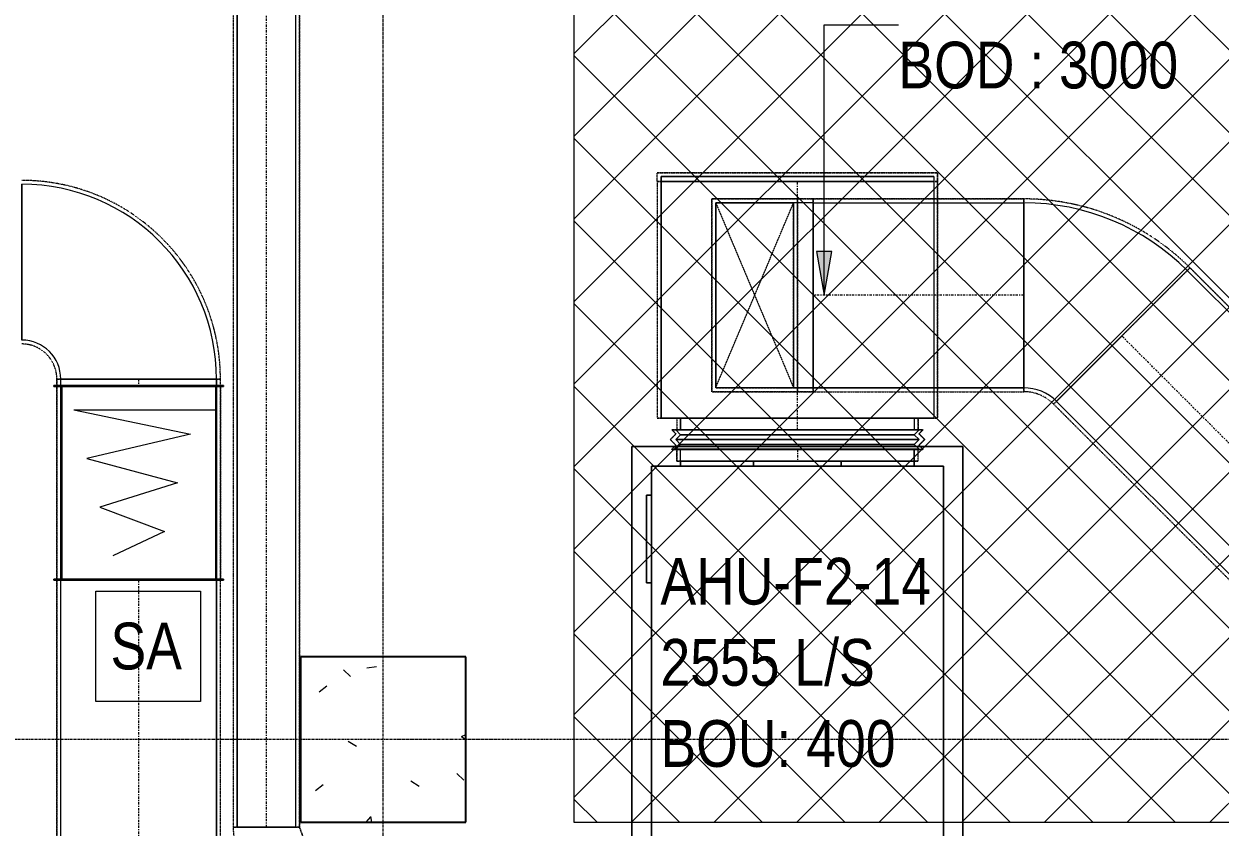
# Model space of a CAD drawing. Header units: inches. Extents: x -83664 to 20107, y -47222 to 19398.
# Drawn here: x -65817 to -59674, y -37214 to -33089 of the extents above; entities that cross this region are included whole.
import ezdxf

# ---------------------------------------------------------------- set-up
doc = ezdxf.new("R2010")
doc.units = ezdxf.units.IN
doc.header["$MEASUREMENT"] = 0
for name, pattern in [('Center', [29.999999, 12, -6, 6, -6]), ('Grid Line', [22.225, 12.7, -3.175, 3.175, -3.175]), ('Hidden 0_50', [1.0584, 0.5292, -0.5292]), ('Hidden 1_5', [2.2, 1.5, -0.7])]:
    doc.linetypes.add(name, pattern=pattern)
for name, color, linetype, lineweight in [('A-COLS', 7, 'Continuous', 9), ('A-DETL-GENF', 7, 'Continuous', 9), ('G-ANNO-TEXT', 7, 'Continuous', 9), ('M-EQPM', 7, 'Continuous', 18), ('M-HVAC-DUCT-ANNO', 7, 'Continuous', 9), ('M-HVAC-DUCT-CNTR', 7, 'Center', 9), ('M-HVAC-DUCT-IDEN', 7, 'Continuous', 18), ('S-GRID', 7, 'Continuous', 9)]:
    doc.layers.add(name, color=color, linetype=linetype, lineweight=lineweight)
doc.layers.add('A-DETL', color=7, linetype='Continuous', lineweight=18, true_color=0x00a600)
doc.layers.add('M-HVAC-DUCT', color=7, linetype='Continuous', lineweight=9, true_color=0xffe97f)
doc.styles.add('Arial Narrow_21', font='ARIALN.TTF', dxfattribs={"height": 240})

# ---------------------------------------------------------------- blocks, each defined once
blk = doc.blocks.new('M_Rec Elbow - Radius - 0_75W-8294899-FIRST FLOOR AC CONDITIONING LAYOUT - PART A')
at = {"layer": 'M-HVAC-DUCT', "color": 30, "true_color": 0xff7f00}
for p, q in [((-127.2, 544.6), (544.6, -127.2)), ((544.6, -127.2), (-127.2, 544.6)), ((-295.1, 475), (-295.1, -475)), ((-295.1, -475), (-295.1, 475))]:
    blk.add_line(p, q, dxfattribs=at)
for radius in [237.5, 237.5, 1187.5, 1187.5]:
    blk.add_arc((-295.1, 712.5), radius, 270, 315, dxfattribs=at)
blk = doc.blocks.new('M_Rec Elbow - Radius - 0_75W-8295125-FIRST FLOOR AC CONDITIONING LAYOUT - PART A')
at = {"layer": 'M-HVAC-DUCT', "color": 30, "true_color": 0xff7f00}
for p, q in [((-400, 600), (400, 600)), ((400, 600), (-400, 600)), ((-600, 400), (-600, -400)), ((-600, -400), (-600, 400))]:
    blk.add_line(p, q, dxfattribs=at)
for radius in [200, 200, 1000, 1000]:
    blk.add_arc((-600, 600), radius, 270, 0, dxfattribs=at)
blk = doc.blocks.new('TEMW-ME-AHU-Fresh Air Handling Unit - FAHU-L44-01-8296116-FIRST FLOOR AC CONDITIONING LAYOUT - PART A')
at = {"layer": 'M-EQPM'}
for p, q in [((2070.6, 100), (-100, 100)), ((-100, 100), (-100, -1600)), ((-100, -1600), (-100, 100)), ((-100, 100), (2070.6, 100)), ((1233.1, 100), (1233.1, 0)), ((1263.1, 100), (1233.1, 100)), ((1263.1, 100), (1233.1, 100)), ((1263.1, 0), (1263.1, 100)), ((1313.1, 100), (1313.1, 0)), ((1333.1, 100), (1313.1, 100)), ((1333.1, 100), (1313.1, 100)), ((1333.1, 0), (1333.1, 100)), ((1383.1, 100), (1383.1, 0)), ((1413.1, 100), (1383.1, 100)), ((1413.1, 100), (1383.1, 100)), ((1413.1, 0), (1413.1, 100)), ((4000, 100), (2070.6, 100)), ((2070.6, 100), (4000, 100)), ((4000, -1600), (4000, 100)), ((4000, 100), (4000, -1600)), ((2070.6, 0), (0, 0)), ((0, 0), (0, -1500)), ((0, -1500), (0, 0)), ((0, 0), (2070.6, 0)), ((1233.1, 0), (1263.1, 0)), ((1233.1, 0), (1263.1, 0)), ((1313.1, 0), (1333.1, 0)), ((1313.1, 0), (1333.1, 0)), ((1383.1, 0), (1413.1, 0)), ((1383.1, 0), (1413.1, 0)), ((2070.6, 0), (1900, 0)), ((1900, 0), (1900, -1500)), ((1900, -1500), (1900, 0)), ((1900, 0), (2070.6, 0)), ((3900, 0), (2070.6, 0)), ((2070.6, 0), (3900, 0)), ((3900, 0), (2070.6, 0)), ((2070.6, 0), (3900, 0)), ((3750, 25), (3300, 25)), ((3300, 25), (3300, 0)), ((3300, 0), (3300, 25)), ((3300, 25), (3750, 25)), ((3750, 0), (3750, 25)), ((3750, 25), (3750, 0)), ((3900, -1500), (3900, 0)), ((3900, 0), (3900, -1500)), ((3900, -1500), (3900, 0)), ((3900, 0), (3900, -1500)), ((3300, 0), (3750, 0)), ((3750, 0), (3300, 0)), ((0, -150), (-25, -150)), ((-25, -150), (-25, -1350)), ((-25, -1350), (-25, -150)), ((-25, -150), (0, -150)), ((0, -1350), (0, -150)), ((0, -150), (0, -1350)), ((1900, -150), (1875, -150)), ((1875, -150), (1875, -1350)), ((1875, -1350), (1875, -150)), ((1875, -150), (1900, -150)), ((1900, -1350), (1900, -150)), ((1900, -150), (1900, -1350)), ((3925, -150), (3900, -150)), ((3900, -150), (3900, -1350)), ((3900, -1350), (3900, -150)), ((3900, -150), (3925, -150)), ((3925, -1350), (3925, -150)), ((3925, -150), (3925, -1350)), ((3925, -525), (3900, -525)), ((3900, -525), (3900, -975)), ((3900, -975), (3900, -525)), ((3900, -525), (3925, -525)), ((3925, -975), (3925, -525)), ((3925, -525), (3925, -975)), ((3900, -975), (3925, -975)), ((3925, -975), (3900, -975)), ((-25, -1350), (0, -1350)), ((0, -1350), (-25, -1350)), ((1875, -1350), (1900, -1350)), ((1900, -1350), (1875, -1350)), ((3900, -1350), (3925, -1350)), ((3925, -1350), (3900, -1350)), ((0, -1500), (2070.6, -1500)), ((2070.6, -1500), (0, -1500)), ((1900, -1500), (2070.6, -1500)), ((2070.6, -1500), (1900, -1500)), ((2070.6, -1500), (3900, -1500)), ((3900, -1500), (2070.6, -1500)), ((2070.6, -1500), (3900, -1500)), ((3900, -1500), (2070.6, -1500)), ((-100, -1600), (2070.6, -1600)), ((2070.6, -1600), (-100, -1600)), ((2070.6, -1600), (4000, -1600)), ((4000, -1600), (2070.6, -1600))]:
    blk.add_line(p, q, dxfattribs=at)
blk = doc.blocks.new('REMC_M_FLEX CONNECTION_Type 2 - V_SAD-8295128-FIRST FLOOR AC CONDITIONING LAYOUT - PART A')
at = {"layer": 'M-HVAC-DUCT', "color": 30, "true_color": 0xff7f00}
for p, q in [((82532.4, 63545.2), (82507.4, 63570.2)), ((82507.4, 63570.2), (82532.4, 63545.2)), ((82507.4, 63570.2), (83757.4, 63570.2)), ((83757.4, 63570.2), (82507.4, 63570.2)), ((82507.4, 63520.2), (82532.4, 63545.2)), ((82532.4, 63545.2), (82507.4, 63520.2)), ((83732.4, 63545.2), (82532.4, 63545.2)), ((82532.4, 63545.2), (83732.4, 63545.2)), ((83732.4, 63545.2), (82532.4, 63545.2)), ((82532.4, 63545.2), (83732.4, 63545.2)), ((83732.4, 63545.2), (83757.4, 63570.2)), ((83732.4, 63545.2), (83757.4, 63570.2)), ((83732.4, 63545.2), (83757.4, 63520.2)), ((83732.4, 63545.2), (83757.4, 63520.2)), ((82507.4, 63520.2), (83757.4, 63520.2)), ((83757.4, 63520.2), (82507.4, 63520.2)), ((83757.4, 63520.2), (82507.4, 63520.2)), ((82532.4, 63495.2), (82507.4, 63520.2)), ((82507.4, 63520.2), (83757.4, 63520.2)), ((82507.4, 63520.2), (82532.4, 63495.2)), ((82507.4, 63470.2), (82532.4, 63495.2)), ((82532.4, 63495.2), (82507.4, 63470.2)), ((82507.4, 63470.2), (83757.4, 63470.2)), ((83757.4, 63470.2), (82507.4, 63470.2)), ((83732.4, 63495.2), (82532.4, 63495.2)), ((82532.4, 63495.2), (83732.4, 63495.2)), ((82532.4, 63495.2), (83732.4, 63495.2)), ((83732.4, 63495.2), (82532.4, 63495.2)), ((83757.4, 63520.2), (83732.4, 63495.2)), ((83757.4, 63520.2), (83732.4, 63495.2)), ((83732.4, 63495.2), (83757.4, 63470.2)), ((83732.4, 63495.2), (83757.4, 63470.2))]:
    blk.add_line(p, q, dxfattribs=at)
blk = doc.blocks.new('M_Rec Endcap - Standard-8296176-FIRST FLOOR AC CONDITIONING LAYOUT - PART A')
at = {"layer": 'M-HVAC-DUCT', "color": 30, "true_color": 0xff7f00}
for p, q in [((0, 700), (0, -700)), ((0, -700), (0, 700)), ((0, 700), (25, 700)), ((25, 700), (0, 700)), ((25, 700), (25, -700)), ((25, -700), (25, 700)), ((25, -700), (0, -700)), ((25, -700), (0, -700))]:
    blk.add_line(p, q, dxfattribs=at)
blk = doc.blocks.new('M_Rec Elbow - Radius - 0_75W-8295177-FIRST FLOOR AC CONDITIONING LAYOUT - PART A')
at = {"layer": 'M-HVAC-DUCT', "color": 30, "true_color": 0xff7f00}
for p, q in [((89192.4, 64364.2), (89192.4, 63414.2)), ((89192.4, 63414.2), (89192.4, 64364.2)), ((89192.4, 64364.2), (89592.4, 64364.2)), ((89692.4, 64364.2), (89192.4, 64364.2)), ((89592.4, 64364.2), (89592.4, 63414.2)), ((89692.4, 64364.2), (89592.4, 64364.2)), ((89692.4, 63414.2), (89692.4, 64364.2)), ((89692.4, 64364.2), (89692.4, 63414.2)), ((89592.4, 63414.2), (89192.4, 63414.2)), ((89692.4, 63414.2), (89192.4, 63414.2)), ((89592.4, 63414.2), (89692.4, 63414.2))]:
    blk.add_line(p, q, dxfattribs=at)
blk = doc.blocks.new('GCE-DA-Sound Att-Rectangular_1 - Standerd-8296180-FIRST FLOOR AC CONDITIONING LAYOUT - PART A')
at = {"layer": 'A-DETL-GENF', "color": 30, "true_color": 0xff7f00}
for p, q in [((-500, 400), (-500, -400)), ((500, 400), (-500, 400)), ((-375, -333.3), (-375, 400)), ((500, -400), (500, 400)), ((-375, -333.3), (-250, 266.7)), ((-250, 266.7), (-125, -266.7)), ((-125, -266.7), (0, 200)), ((0, 200), (125, -200)), ((125, -200), (250, 133.3)), ((250, 133.3), (375, -133.3)), ((-500, -400), (500, -400))]:
    blk.add_line(p, q, dxfattribs=at)
at = {"layer": 'M-HVAC-DUCT', "color": 30, "true_color": 0xff7f00}
for p, q in [((-500, -435), (-500, 435)), ((-500, 435), (-500, -435)), ((-500, 435), (-495, 435)), ((-500, 435), (-495, 435)), ((-495, -435), (-495, 435)), ((-495, 435), (-495, -435)), ((495, -435), (495, 435)), ((495, 435), (495, -435)), ((495, 435), (500, 435)), ((495, 435), (500, 435)), ((500, -435), (500, 435)), ((500, 435), (500, -435)), ((-500, -400), (-500, 400)), ((-500, 400), (-500, -400)), ((-500, 400), (-495, 400)), ((-500, 400), (-495, 400)), ((-495, -400), (-495, 400)), ((-495, 400), (-495, -400)), ((-495, 400), (495, 400)), ((-495, 400), (495, 400)), ((-495, -400), (-495, 400)), ((-495, 400), (-495, -400)), ((-495, -395), (-495, 395)), ((-495, 395), (-495, -395)), ((-495, 395), (495, 395)), ((-495, 395), (495, 395)), ((495, -400), (495, 400)), ((495, 400), (495, -400)), ((495, -400), (495, 400)), ((495, 400), (495, -400)), ((495, 400), (500, 400)), ((495, 400), (500, 400)), ((495, -395), (495, 395)), ((495, 395), (495, -395)), ((500, -400), (500, 400)), ((500, 400), (500, -400)), ((-495, -400), (-500, -400)), ((-500, -400), (-495, -400)), ((495, -395), (-495, -395)), ((-495, -395), (495, -395)), ((495, -400), (-495, -400)), ((-495, -400), (495, -400)), ((500, -400), (495, -400)), ((495, -400), (500, -400)), ((-495, -435), (-500, -435)), ((-500, -435), (-495, -435)), ((500, -435), (495, -435)), ((495, -435), (500, -435))]:
    blk.add_line(p, q, dxfattribs=at)
blk = doc.blocks.new('TEMW-SMBZ-HO-BM-HVAC-00002_rvt-1-FIRST FLOOR AC CONDITIONING LAYOUT - PART A')
at = {"layer": 'M-HVAC-DUCT', "color": 30, "linetype": 'Hidden 0_50', "true_color": 0xff7f00}
for p, q in [((86714.6, 66762.8), (86714.6, 61158.2)), ((86714.6, 66762.8), (86714.6, 61158.2)), ((87054.6, 61158.2), (87054.6, 66762.8)), ((87054.6, 66762.8), (87054.6, 61158.2)), ((90332.4, 64518.9), (88892.4, 64518.9)), ((88892.4, 64518.9), (90332.4, 64518.9)), ((88892.4, 64473.9), (88892.4, 64518.9)), ((88892.4, 64473.9), (88892.4, 64518.9)), ((90332.4, 64518.9), (90332.4, 64473.9)), ((90332.4, 64473.9), (90332.4, 64518.9)), ((90332.4, 64473.9), (88892.4, 64473.9)), ((88892.4, 64473.9), (90332.4, 64473.9)), ((88892.4, 64473.9), (88892.4, 63258.1)), ((88892.4, 64473.9), (88892.4, 63258.1)), ((90332.4, 64473.9), (88892.4, 64473.9)), ((88892.4, 64473.9), (90332.4, 64473.9)), ((90332.4, 63258.1), (90332.4, 64473.9)), ((90332.4, 64473.9), (90332.4, 63258.1)), ((89172.4, 64384.2), (89172.4, 63394.2)), ((89612.4, 64384.2), (89172.4, 64384.2)), ((89172.4, 64384.2), (89612.4, 64384.2)), ((89172.4, 63394.2), (89172.4, 64384.2)), ((89172.4, 64384.2), (89172.4, 63394.2)), ((89612.4, 64384.2), (89172.4, 64384.2)), ((89692.4, 64384.2), (89172.4, 64384.2)), ((89172.4, 64384.2), (89172.4, 63394.2)), ((89612.4, 63394.2), (89612.4, 64384.2)), ((89612.4, 64384.2), (89612.4, 63394.2)), ((89612.4, 64384.2), (89692.4, 64384.2)), ((89612.4, 63394.2), (89612.4, 64384.2)), ((89692.4, 64384.2), (89692.4, 63394.2)), ((89692.4, 63394.2), (89692.4, 64384.2)), ((90774.3, 64384.2), (89692.4, 64384.2)), ((89692.4, 64384.2), (90774.3, 64384.2)), ((89692.4, 64384.2), (89692.4, 63394.2)), ((89692.4, 64384.2), (89692.4, 63394.2)), ((90774.3, 64384.2), (90774.3, 63394.2)), ((90774.3, 63394.2), (90774.3, 64384.2)), ((90774.3, 64384.2), (90774.3, 63394.2)), ((90774.3, 63394.2), (90774.3, 64384.2)), ((91628.2, 64030.5), (90928.1, 63330.5)), ((90928.1, 63330.5), (91628.2, 64030.5)), ((90928.1, 63330.5), (91628.2, 64030.5)), ((91628.2, 64030.5), (90928.1, 63330.5)), ((92658.1, 63000.6), (91628.2, 64030.5)), ((91628.2, 64030.5), (92658.1, 63000.6)), ((85808.7, 63459.2), (86648.7, 63459.2)), ((86648.7, 63459.2), (85808.7, 63459.2)), ((85808.7, 63459.2), (86648.7, 63459.2)), ((86648.7, 63459.2), (85808.7, 63459.2)), ((85808.7, 63459.2), (85808.7, 63425.6)), ((85808.7, 63425.6), (85808.7, 63459.2)), ((85808.7, 63425.6), (85808.7, 62425.6)), ((86648.7, 63425.6), (85808.7, 63425.6)), ((85808.7, 63425.6), (86648.7, 63425.6)), ((85808.7, 62425.6), (85808.7, 63425.6)), ((85808.7, 63425.6), (86648.7, 63425.6)), ((86648.7, 63425.6), (85808.7, 63425.6)), ((86648.7, 63425.6), (86648.7, 63459.2)), ((86648.7, 63425.6), (86648.7, 63459.2)), ((86648.7, 62425.6), (86648.7, 63425.6)), ((86648.7, 63425.6), (86648.7, 62425.6)), ((89172.4, 63394.2), (89612.4, 63394.2)), ((89612.4, 63394.2), (89172.4, 63394.2)), ((89172.4, 63394.2), (89692.4, 63394.2)), ((89172.4, 63394.2), (89612.4, 63394.2)), ((89692.4, 63394.2), (89612.4, 63394.2)), ((89692.4, 63394.2), (90774.3, 63394.2)), ((89692.4, 63394.2), (90774.3, 63394.2)), ((90928.1, 63330.5), (91958.1, 62300.6)), ((90928.1, 63330.5), (91958.1, 62300.6)), ((90332.4, 63258.1), (88892.4, 63258.1)), ((88892.4, 63258.1), (90332.4, 63258.1)), ((90232.4, 63258.1), (88992.4, 63258.1)), ((88992.4, 63258.1), (90232.4, 63258.1)), ((88992.4, 63258.1), (88992.4, 63198.1)), ((88992.4, 63258.1), (88992.4, 63198.1)), ((90232.4, 63198.1), (90232.4, 63258.1)), ((90232.4, 63258.1), (90232.4, 63198.1)), ((88959.1, 63148.1), (88988.2, 63177.3)), ((88988.2, 63177.3), (88959.1, 63148.1)), ((88988.2, 63177.3), (88967.4, 63198.1)), ((88967.4, 63198.1), (90257.4, 63198.1)), ((90257.4, 63198.1), (88967.4, 63198.1)), ((88967.4, 63198.1), (88988.2, 63177.3)), ((90232.4, 63198.1), (88992.4, 63198.1)), ((88992.4, 63198.1), (90232.4, 63198.1)), ((90257.4, 63198.1), (90236.5, 63177.3)), ((90236.5, 63177.3), (90257.4, 63198.1)), ((90236.5, 63177.3), (90265.7, 63148.1)), ((90265.7, 63148.1), (90236.5, 63177.3)), ((88988.2, 63119), (88959.1, 63148.1)), ((88959.1, 63148.1), (88988.2, 63119)), ((88967.4, 63098.1), (88988.2, 63119)), ((88988.2, 63119), (88967.4, 63098.1)), ((90257.4, 63098.1), (88967.4, 63098.1)), ((88967.4, 63098.1), (90257.4, 63098.1)), ((88992.4, 63098.1), (90232.4, 63098.1)), ((90232.4, 63098.1), (88992.4, 63098.1)), ((88992.4, 63098.1), (88992.4, 63037)), ((88992.4, 63037), (88992.4, 63098.1)), ((90232.4, 63037), (90232.4, 63098.1)), ((90232.4, 63037), (90232.4, 63098.1)), ((90265.7, 63148.1), (90236.5, 63119)), ((90236.5, 63119), (90265.7, 63148.1)), ((90236.5, 63119), (90257.4, 63098.1)), ((90257.4, 63098.1), (90236.5, 63119)), ((88992.4, 63037), (90232.4, 63037)), ((90232.4, 63037), (88992.4, 63037)), ((85808.7, 62425.6), (86648.7, 62425.6)), ((86648.7, 62425.6), (85808.7, 62425.6)), ((85808.7, 62425.6), (86648.7, 62425.6)), ((86648.7, 62425.6), (85808.7, 62425.6)), ((85808.7, 62425.6), (85808.7, 57805.5)), ((85808.7, 57805.5), (85808.7, 62425.6)), ((86648.7, 57805.5), (86648.7, 62425.6)), ((86648.7, 57805.5), (86648.7, 62425.6)), ((87054.6, 61158.2), (86714.6, 61158.2)), ((86714.6, 61158.2), (87054.6, 61158.2)), ((86749.6, 60783.2), (86714.6, 61158.2)), ((87054.6, 61158.2), (86714.6, 61158.2)), ((86749.6, 60783.2), (86714.6, 61158.2)), ((86714.6, 61158.2), (87054.6, 61158.2)), ((87189.6, 60783.2), (87054.6, 61158.2)), ((87054.6, 61158.2), (87189.6, 60783.2))]:
    blk.add_line(p, q, dxfattribs=at)
at = {"layer": 'M-HVAC-DUCT', "color": 30, "true_color": 0xff7f00}
for p, q in [((86734.6, 61158.2), (86734.6, 66762.8)), ((86734.6, 66762.8), (86734.6, 61158.2)), ((87034.6, 66762.8), (87034.6, 61158.2)), ((87034.6, 66762.8), (87034.6, 61158.2)), ((88912.4, 64473.9), (90312.4, 64473.9)), ((90312.4, 64473.9), (88912.4, 64473.9)), ((88912.4, 63258.1), (88912.4, 64473.9)), ((88912.4, 64473.9), (88912.4, 63258.1)), ((90312.4, 64473.9), (90312.4, 63258.1)), ((90312.4, 64473.9), (90312.4, 63258.1)), ((89692.4, 63414.2), (89692.4, 64364.2)), ((89692.4, 64364.2), (89692.4, 63414.2)), ((89692.4, 64364.2), (90774.3, 64364.2)), ((89692.4, 64364.2), (90774.3, 64364.2)), ((90774.3, 63414.2), (90774.3, 64364.2)), ((90774.3, 64364.2), (90774.3, 63414.2)), ((90942.3, 63344.6), (91614, 64016.4)), ((91614, 64016.4), (90942.3, 63344.6)), ((91614, 64016.4), (92643.9, 62986.5)), ((91614, 64016.4), (92643.9, 62986.5)), ((86628.7, 63459.2), (85828.7, 63459.2)), ((85828.7, 63459.2), (86628.7, 63459.2)), ((85828.7, 63425.6), (85828.7, 63459.2)), ((85828.7, 63425.6), (85828.7, 63459.2)), ((86628.7, 63425.6), (85828.7, 63425.6)), ((85828.7, 63425.6), (86628.7, 63425.6)), ((86628.7, 63459.2), (86628.7, 63425.6)), ((86628.7, 63425.6), (86628.7, 63459.2)), ((90774.3, 63414.2), (89692.4, 63414.2)), ((89692.4, 63414.2), (90774.3, 63414.2)), ((91972.2, 62314.7), (90942.3, 63344.6)), ((90942.3, 63344.6), (91972.2, 62314.7)), ((88912.4, 63258.1), (90312.4, 63258.1)), ((90312.4, 63258.1), (88912.4, 63258.1)), ((89012.4, 63258.1), (90212.4, 63258.1)), ((90212.4, 63258.1), (89012.4, 63258.1)), ((89012.4, 63198.1), (89012.4, 63258.1)), ((89012.4, 63258.1), (89012.4, 63198.1)), ((90212.4, 63258.1), (90212.4, 63198.1)), ((90212.4, 63258.1), (90212.4, 63198.1)), ((89012.4, 63198.1), (90212.4, 63198.1)), ((90212.4, 63198.1), (89012.4, 63198.1)), ((90212.4, 63098.1), (89012.4, 63098.1)), ((89012.4, 63098.1), (90212.4, 63098.1)), ((89012.4, 63037), (89012.4, 63098.1)), ((89012.4, 63037), (89012.4, 63098.1)), ((90212.4, 63098.1), (90212.4, 63037)), ((90212.4, 63037), (90212.4, 63098.1)), ((90212.4, 63037), (89012.4, 63037)), ((89012.4, 63037), (90212.4, 63037)), ((86628.7, 62425.6), (85828.7, 62425.6)), ((85828.7, 62425.6), (86628.7, 62425.6)), ((85828.7, 57805.5), (85828.7, 62425.6)), ((85828.7, 57805.5), (85828.7, 62425.6)), ((86628.7, 62425.6), (86628.7, 57805.5)), ((86628.7, 57805.5), (86628.7, 62425.6)), ((86734.6, 61158.2), (87034.6, 61158.2)), ((87034.6, 61158.2), (86734.6, 61158.2))]:
    blk.add_line(p, q, dxfattribs=at)
at = {"layer": 'M-HVAC-DUCT', "color": 30, "linetype": 'Hidden 0_50', "true_color": 0xff7f00}
for centre, radius, start in [((85628.7, 63459.2), 1020, 360), ((85628.7, 63459.2), 1020, 0), ((90774.3, 63176.7), 1207.5, 45), ((90774.3, 63176.7), 1207.5, 45), ((85628.7, 63459.2), 180, 0), ((85628.7, 63459.2), 180, 0), ((90774.3, 63176.7), 217.5, 45), ((90774.3, 63176.7), 217.5, 45)]:
    blk.add_arc(centre, radius, start, 90, dxfattribs=at)
at = {"layer": 'M-HVAC-DUCT-ANNO', "color": 30, "linetype": 'Hidden 1_5', "true_color": 0xff7f00}
for p, q in [((89592.4, 64364.2), (89192.4, 64364.2)), ((89192.4, 64364.2), (89192.4, 63414.2)), ((89192.4, 64364.2), (89592.4, 63414.2)), ((89192.4, 63414.2), (89592.4, 64364.2)), ((89592.4, 63414.2), (89592.4, 64364.2)), ((89192.4, 63414.2), (89592.4, 63414.2))]:
    blk.add_line(p, q, dxfattribs=at)
at = {"layer": 'M-HVAC-DUCT-CNTR', "color": 30, "true_color": 0xff7f00}
for p, q in [((86884.6, 61158.2), (86884.6, 66762.8)), ((89612.4, 63258.1), (89612.4, 64473.9)), ((90774.3, 63889.2), (89692.4, 63889.2)), ((92308.1, 62650.6), (91278.1, 63680.5)), ((86228.7, 63459.2), (86228.7, 63425.6)), ((89612.4, 63198.1), (89612.4, 63258.1)), ((89612.4, 63098.1), (89612.4, 63037)), ((86228.7, 62425.6), (86228.7, 57805.5))]:
    blk.add_line(p, q, dxfattribs=at)
at = {"layer": 'M-EQPM', "color": 6, "linetype": 'Hidden 0_50', "lineweight": 9, "true_color": 0xff00ff, "rotation": 90.00000000000001}
blk.add_blockref('TEMW-ME-AHU-Fresh Air Handling Unit - FAHU-L44-01-8296116-FIRST FLOOR AC CONDITIONING LAYOUT - PART A', (88862.4, 59112), dxfattribs=at)
at = {"layer": 'M-HVAC-DUCT', "color": 6, "linetype": 'Hidden 0_50', "lineweight": 9, "true_color": 0xff00ff}
for name, p, rotation in [('M_Rec Elbow - Radius - 0_75W-8294899-FIRST FLOOR AC CONDITIONING LAYOUT - PART A', (91069.5, 63889.2), 134.9999999999997), ('M_Rec Elbow - Radius - 0_75W-8295125-FIRST FLOOR AC CONDITIONING LAYOUT - PART A', (86228.7, 64059.2), 90), ('M_Rec Endcap - Standard-8296176-FIRST FLOOR AC CONDITIONING LAYOUT - PART A', (89612.4, 64473.9), 90), ('GCE-DA-Sound Att-Rectangular_1 - Standerd-8296180-FIRST FLOOR AC CONDITIONING LAYOUT - PART A', (86228.7, 62925.6), 270), ('REMC_M_FLEX CONNECTION_Type 2 - V_SAD-8295128-FIRST FLOOR AC CONDITIONING LAYOUT - PART A', (172744.8, 126668.4), 180)]:
    blk.add_blockref(name, p, dxfattribs=dict(at, rotation=rotation))
blk.add_blockref('M_Rec Elbow - Radius - 0_75W-8295177-FIRST FLOOR AC CONDITIONING LAYOUT - PART A', (0, 0), dxfattribs=at)
blk = doc.blocks.new('TEMW-SMBZ-HO-BM-HVAC-00002_rvt-2-FIRST FLOOR AC CONDITIONING LAYOUT - PART A')
at = {"layer": 'M-HVAC-DUCT', "color": 30, "linetype": 'Hidden 0_50', "true_color": 0xff7f00}
for p, q in [((86714.6, 66762.8), (86714.6, 61158.2)), ((86714.6, 66762.8), (86714.6, 61158.2)), ((87054.6, 61158.2), (87054.6, 66762.8)), ((87054.6, 66762.8), (87054.6, 61158.2)), ((90332.4, 64518.9), (88892.4, 64518.9)), ((88892.4, 64518.9), (90332.4, 64518.9)), ((88892.4, 64473.9), (88892.4, 64518.9)), ((88892.4, 64473.9), (88892.4, 64518.9)), ((90332.4, 64518.9), (90332.4, 64473.9)), ((90332.4, 64473.9), (90332.4, 64518.9)), ((90332.4, 64473.9), (88892.4, 64473.9)), ((88892.4, 64473.9), (90332.4, 64473.9)), ((88892.4, 64473.9), (88892.4, 63258.1)), ((88892.4, 64473.9), (88892.4, 63258.1)), ((90332.4, 64473.9), (88892.4, 64473.9)), ((88892.4, 64473.9), (90332.4, 64473.9)), ((90332.4, 63258.1), (90332.4, 64473.9)), ((90332.4, 64473.9), (90332.4, 63258.1)), ((89172.4, 64384.2), (89172.4, 63394.2)), ((89612.4, 64384.2), (89172.4, 64384.2)), ((89172.4, 64384.2), (89612.4, 64384.2)), ((89172.4, 63394.2), (89172.4, 64384.2)), ((89172.4, 64384.2), (89172.4, 63394.2)), ((89612.4, 64384.2), (89172.4, 64384.2)), ((89692.4, 64384.2), (89172.4, 64384.2)), ((89172.4, 64384.2), (89172.4, 63394.2)), ((89612.4, 63394.2), (89612.4, 64384.2)), ((89612.4, 64384.2), (89612.4, 63394.2)), ((89612.4, 64384.2), (89692.4, 64384.2)), ((89612.4, 63394.2), (89612.4, 64384.2)), ((89692.4, 64384.2), (89692.4, 63394.2)), ((89692.4, 63394.2), (89692.4, 64384.2)), ((90774.3, 64384.2), (89692.4, 64384.2)), ((89692.4, 64384.2), (90774.3, 64384.2)), ((89692.4, 64384.2), (89692.4, 63394.2)), ((89692.4, 64384.2), (89692.4, 63394.2)), ((90774.3, 64384.2), (90774.3, 63394.2)), ((90774.3, 63394.2), (90774.3, 64384.2)), ((90774.3, 64384.2), (90774.3, 63394.2)), ((90774.3, 63394.2), (90774.3, 64384.2)), ((91628.2, 64030.5), (90928.1, 63330.5)), ((90928.1, 63330.5), (91628.2, 64030.5)), ((90928.1, 63330.5), (91628.2, 64030.5)), ((91628.2, 64030.5), (90928.1, 63330.5)), ((92658.1, 63000.6), (91628.2, 64030.5)), ((91628.2, 64030.5), (92658.1, 63000.6)), ((85808.7, 63459.2), (86648.7, 63459.2)), ((86648.7, 63459.2), (85808.7, 63459.2)), ((85808.7, 63459.2), (86648.7, 63459.2)), ((86648.7, 63459.2), (85808.7, 63459.2)), ((85808.7, 63459.2), (85808.7, 63425.6)), ((85808.7, 63425.6), (85808.7, 63459.2)), ((85808.7, 63425.6), (85808.7, 62425.6)), ((86648.7, 63425.6), (85808.7, 63425.6)), ((85808.7, 63425.6), (86648.7, 63425.6)), ((85808.7, 62425.6), (85808.7, 63425.6)), ((85808.7, 63425.6), (86648.7, 63425.6)), ((86648.7, 63425.6), (85808.7, 63425.6)), ((86648.7, 63425.6), (86648.7, 63459.2)), ((86648.7, 63425.6), (86648.7, 63459.2)), ((86648.7, 62425.6), (86648.7, 63425.6)), ((86648.7, 63425.6), (86648.7, 62425.6)), ((89172.4, 63394.2), (89612.4, 63394.2)), ((89612.4, 63394.2), (89172.4, 63394.2)), ((89172.4, 63394.2), (89692.4, 63394.2)), ((89172.4, 63394.2), (89612.4, 63394.2)), ((89692.4, 63394.2), (89612.4, 63394.2)), ((89692.4, 63394.2), (90774.3, 63394.2)), ((89692.4, 63394.2), (90774.3, 63394.2)), ((90928.1, 63330.5), (91958.1, 62300.6)), ((90928.1, 63330.5), (91958.1, 62300.6)), ((90332.4, 63258.1), (88892.4, 63258.1)), ((88892.4, 63258.1), (90332.4, 63258.1)), ((90232.4, 63258.1), (88992.4, 63258.1)), ((88992.4, 63258.1), (90232.4, 63258.1)), ((88992.4, 63258.1), (88992.4, 63198.1)), ((88992.4, 63258.1), (88992.4, 63198.1)), ((90232.4, 63198.1), (90232.4, 63258.1)), ((90232.4, 63258.1), (90232.4, 63198.1)), ((88959.1, 63148.1), (88988.2, 63177.3)), ((88988.2, 63177.3), (88959.1, 63148.1)), ((88988.2, 63177.3), (88967.4, 63198.1)), ((88967.4, 63198.1), (90257.4, 63198.1)), ((90257.4, 63198.1), (88967.4, 63198.1)), ((88967.4, 63198.1), (88988.2, 63177.3)), ((90232.4, 63198.1), (88992.4, 63198.1)), ((88992.4, 63198.1), (90232.4, 63198.1)), ((90257.4, 63198.1), (90236.5, 63177.3)), ((90236.5, 63177.3), (90257.4, 63198.1)), ((90236.5, 63177.3), (90265.7, 63148.1)), ((90265.7, 63148.1), (90236.5, 63177.3)), ((88988.2, 63119), (88959.1, 63148.1)), ((88959.1, 63148.1), (88988.2, 63119)), ((88967.4, 63098.1), (88988.2, 63119)), ((88988.2, 63119), (88967.4, 63098.1)), ((90257.4, 63098.1), (88967.4, 63098.1)), ((88967.4, 63098.1), (90257.4, 63098.1)), ((88992.4, 63098.1), (90232.4, 63098.1)), ((90232.4, 63098.1), (88992.4, 63098.1)), ((88992.4, 63098.1), (88992.4, 63037)), ((88992.4, 63037), (88992.4, 63098.1)), ((90232.4, 63037), (90232.4, 63098.1)), ((90232.4, 63037), (90232.4, 63098.1)), ((90265.7, 63148.1), (90236.5, 63119)), ((90236.5, 63119), (90265.7, 63148.1)), ((90236.5, 63119), (90257.4, 63098.1)), ((90257.4, 63098.1), (90236.5, 63119)), ((88992.4, 63037), (90232.4, 63037)), ((90232.4, 63037), (88992.4, 63037)), ((85808.7, 62425.6), (86648.7, 62425.6)), ((86648.7, 62425.6), (85808.7, 62425.6)), ((85808.7, 62425.6), (86648.7, 62425.6)), ((86648.7, 62425.6), (85808.7, 62425.6)), ((85808.7, 62425.6), (85808.7, 57805.5)), ((85808.7, 57805.5), (85808.7, 62425.6)), ((86648.7, 57805.5), (86648.7, 62425.6)), ((86648.7, 57805.5), (86648.7, 62425.6)), ((87054.6, 61158.2), (86714.6, 61158.2)), ((86714.6, 61158.2), (87054.6, 61158.2)), ((86749.6, 60783.2), (86714.6, 61158.2)), ((87054.6, 61158.2), (86714.6, 61158.2)), ((86749.6, 60783.2), (86714.6, 61158.2)), ((86714.6, 61158.2), (87054.6, 61158.2)), ((87189.6, 60783.2), (87054.6, 61158.2)), ((87054.6, 61158.2), (87189.6, 60783.2))]:
    blk.add_line(p, q, dxfattribs=at)
at = {"layer": 'M-HVAC-DUCT', "color": 30, "true_color": 0xff7f00}
for p, q in [((86734.6, 61158.2), (86734.6, 66762.8)), ((86734.6, 66762.8), (86734.6, 61158.2)), ((87034.6, 66762.8), (87034.6, 61158.2)), ((87034.6, 66762.8), (87034.6, 61158.2)), ((88912.4, 64473.9), (90312.4, 64473.9)), ((90312.4, 64473.9), (88912.4, 64473.9)), ((88912.4, 63258.1), (88912.4, 64473.9)), ((88912.4, 64473.9), (88912.4, 63258.1)), ((90312.4, 64473.9), (90312.4, 63258.1)), ((90312.4, 64473.9), (90312.4, 63258.1)), ((89692.4, 63414.2), (89692.4, 64364.2)), ((89692.4, 64364.2), (89692.4, 63414.2)), ((89692.4, 64364.2), (90774.3, 64364.2)), ((89692.4, 64364.2), (90774.3, 64364.2)), ((90774.3, 63414.2), (90774.3, 64364.2)), ((90774.3, 64364.2), (90774.3, 63414.2)), ((90942.3, 63344.6), (91614, 64016.4)), ((91614, 64016.4), (90942.3, 63344.6)), ((91614, 64016.4), (92643.9, 62986.5)), ((91614, 64016.4), (92643.9, 62986.5)), ((86628.7, 63459.2), (85828.7, 63459.2)), ((85828.7, 63459.2), (86628.7, 63459.2)), ((85828.7, 63425.6), (85828.7, 63459.2)), ((85828.7, 63425.6), (85828.7, 63459.2)), ((86628.7, 63425.6), (85828.7, 63425.6)), ((85828.7, 63425.6), (86628.7, 63425.6)), ((86628.7, 63459.2), (86628.7, 63425.6)), ((86628.7, 63425.6), (86628.7, 63459.2)), ((90774.3, 63414.2), (89692.4, 63414.2)), ((89692.4, 63414.2), (90774.3, 63414.2)), ((91972.2, 62314.7), (90942.3, 63344.6)), ((90942.3, 63344.6), (91972.2, 62314.7)), ((88912.4, 63258.1), (90312.4, 63258.1)), ((90312.4, 63258.1), (88912.4, 63258.1)), ((89012.4, 63258.1), (90212.4, 63258.1)), ((90212.4, 63258.1), (89012.4, 63258.1)), ((89012.4, 63198.1), (89012.4, 63258.1)), ((89012.4, 63258.1), (89012.4, 63198.1)), ((90212.4, 63258.1), (90212.4, 63198.1)), ((90212.4, 63258.1), (90212.4, 63198.1)), ((89012.4, 63198.1), (90212.4, 63198.1)), ((90212.4, 63198.1), (89012.4, 63198.1)), ((90212.4, 63098.1), (89012.4, 63098.1)), ((89012.4, 63098.1), (90212.4, 63098.1)), ((89012.4, 63037), (89012.4, 63098.1)), ((89012.4, 63037), (89012.4, 63098.1)), ((90212.4, 63098.1), (90212.4, 63037)), ((90212.4, 63037), (90212.4, 63098.1)), ((90212.4, 63037), (89012.4, 63037)), ((89012.4, 63037), (90212.4, 63037)), ((86628.7, 62425.6), (85828.7, 62425.6)), ((85828.7, 62425.6), (86628.7, 62425.6)), ((85828.7, 57805.5), (85828.7, 62425.6)), ((85828.7, 57805.5), (85828.7, 62425.6)), ((86628.7, 62425.6), (86628.7, 57805.5)), ((86628.7, 57805.5), (86628.7, 62425.6)), ((86734.6, 61158.2), (87034.6, 61158.2)), ((87034.6, 61158.2), (86734.6, 61158.2))]:
    blk.add_line(p, q, dxfattribs=at)
at = {"layer": 'M-HVAC-DUCT', "color": 30, "linetype": 'Hidden 0_50', "true_color": 0xff7f00}
for centre, radius, start in [((85628.7, 63459.2), 1020, 360), ((85628.7, 63459.2), 1020, 0), ((90774.3, 63176.7), 1207.5, 45), ((90774.3, 63176.7), 1207.5, 45), ((85628.7, 63459.2), 180, 0), ((85628.7, 63459.2), 180, 0), ((90774.3, 63176.7), 217.5, 45), ((90774.3, 63176.7), 217.5, 45)]:
    blk.add_arc(centre, radius, start, 90, dxfattribs=at)
at = {"layer": 'M-HVAC-DUCT-ANNO', "color": 30, "linetype": 'Hidden 1_5', "true_color": 0xff7f00}
for p, q in [((89592.4, 64364.2), (89192.4, 64364.2)), ((89192.4, 64364.2), (89192.4, 63414.2)), ((89192.4, 64364.2), (89592.4, 63414.2)), ((89192.4, 63414.2), (89592.4, 64364.2)), ((89592.4, 63414.2), (89592.4, 64364.2)), ((89192.4, 63414.2), (89592.4, 63414.2))]:
    blk.add_line(p, q, dxfattribs=at)
at = {"layer": 'M-HVAC-DUCT-CNTR', "color": 30, "true_color": 0xff7f00}
for p, q in [((86884.6, 61158.2), (86884.6, 66762.8)), ((89612.4, 63258.1), (89612.4, 64473.9)), ((90774.3, 63889.2), (89692.4, 63889.2)), ((92308.1, 62650.6), (91278.1, 63680.5)), ((86228.7, 63459.2), (86228.7, 63425.6)), ((89612.4, 63198.1), (89612.4, 63258.1)), ((89612.4, 63098.1), (89612.4, 63037)), ((86228.7, 62425.6), (86228.7, 57805.5))]:
    blk.add_line(p, q, dxfattribs=at)
at = {"layer": 'M-EQPM', "color": 6, "linetype": 'Hidden 0_50', "lineweight": 9, "true_color": 0xff00ff, "rotation": 90.00000000000001}
blk.add_blockref('TEMW-ME-AHU-Fresh Air Handling Unit - FAHU-L44-01-8296116-FIRST FLOOR AC CONDITIONING LAYOUT - PART A', (88862.4, 59112), dxfattribs=at)
at = {"layer": 'M-HVAC-DUCT', "color": 6, "linetype": 'Hidden 0_50', "lineweight": 9, "true_color": 0xff00ff}
for name, p, rotation in [('M_Rec Elbow - Radius - 0_75W-8294899-FIRST FLOOR AC CONDITIONING LAYOUT - PART A', (91069.5, 63889.2), 134.9999999999997), ('M_Rec Elbow - Radius - 0_75W-8295125-FIRST FLOOR AC CONDITIONING LAYOUT - PART A', (86228.7, 64059.2), 90), ('M_Rec Endcap - Standard-8296176-FIRST FLOOR AC CONDITIONING LAYOUT - PART A', (89612.4, 64473.9), 90), ('GCE-DA-Sound Att-Rectangular_1 - Standerd-8296180-FIRST FLOOR AC CONDITIONING LAYOUT - PART A', (86228.7, 62925.6), 270), ('REMC_M_FLEX CONNECTION_Type 2 - V_SAD-8295128-FIRST FLOOR AC CONDITIONING LAYOUT - PART A', (172744.8, 126668.4), 180)]:
    blk.add_blockref(name, p, dxfattribs=dict(at, rotation=rotation))
blk.add_blockref('M_Rec Elbow - Radius - 0_75W-8295177-FIRST FLOOR AC CONDITIONING LAYOUT - PART A', (0, 0), dxfattribs=at)
blk = doc.blocks.new('SMBZ_Hospital Arch Model_2026_01_29_rvt-1-FIRST FLOOR AC CONDITIONING LAYOUT - PART A')
at = {"layer": 'A-COLS', "true_color": 0xbbbbbb}
h = blk.add_hatch(dxfattribs=at)
h.set_pattern_fill('FP_14', color=9, style=0, pattern_type=2)
h.set_pattern_definition([(50, (0, 0), (1093.1044, -95.634), [114.3, -1257.3]), (355, (0, 0), (-211.457, 1146.341), [91.44, -1005.84]), (100.451, (91.1, -8), (881.656, 1050.7), [97.14, -1068.54]), (46.184, (0, 304.8), (1626.475, -252.257), [171.45, -1885.95]), (96.636, (135.5, 283.8), (1424.416, 1484.565), [145.71, -1602.81]), (351.184, (0, 304.8), (1424.43, 1484.551), [137.16, -1508.76]), (21, (152.4, 228.6), (909.686, -613.591), [114.3, -1257.3]), (326, (152.4, 228.6), (370.812, 1105.129), [91.44, -1005.84]), (71.451, (228.2, 177.5), (1280.503, 491.528), [97.14, -1068.54]), (37.5, (0, 0), (18.5313, 507.3303), [50.292, -943.356, 50.292, -970.788, -1009.65]), (37.5, (0, 0), (18.5313, 507.3303), [-2014.728, 50.292, -959.358]), (7.5, (0, 0), (400.9178, 601.0836), [50.292, -531.876, 50.292, -920.496, -384.81]), (7.5, (0, 0), (400.9178, 601.0836), [-1552.956, 50.292, -334.518]), (327.5, (-339.85, 0), (813.5452, -34.3737), [50.292, -330.708, 50.292, -1138.428, -1577.34]), (327.5, (-339.85, 0), (813.5452, -34.3737), [-1569.72, 50.292, -1527.048]), (317.5, (-492.25, 0), (888.7755, 152.56), [50.292, -445.008, 50.292, -739.14, -1120.14]), (317.5, (-492.25, 0), (888.7755, 152.56), [-1284.732, 50.292, -1069.848])])
h.paths.add_polyline_path([(87909.4, 61182.7), (87909.4, 62032.7), (87059.4, 62032.7), (87059.4, 61182.7)])
at = {"layer": 'A-COLS', "color": 9, "lineweight": 25, "true_color": 0xbbbbbb}
for p, q in [((87909.4, 62032.7), (87059.4, 62032.7)), ((87059.4, 62032.7), (87059.4, 61182.7)), ((87909.4, 61182.7), (87909.4, 62032.7)), ((87059.4, 61182.7), (87909.4, 61182.7))]:
    blk.add_line(p, q, dxfattribs=at)
at = {"layer": 'A-COLS', "color": 9, "true_color": 0xbbbbbb}
for p, q in [((87059.4, 61182.7), (87059.4, 62032.7)), ((87059.4, 62032.7), (87909.4, 62032.7)), ((87909.4, 62032.7), (87909.4, 61182.7)), ((87909.4, 61182.7), (87059.4, 61182.7))]:
    blk.add_line(p, q, dxfattribs=at)

msp = doc.modelspace()

# ---------------------------------------------------------------- hatches: boundary and pattern name
at = {"layer": 'A-DETL-GENF', "true_color": 0xff0000}
h = msp.add_hatch(dxfattribs=at)
h.set_pattern_fill('FP_59', color=1, style=0, pattern_type=2)
h.set_pattern_definition([(45, (-151456.65, -98372.2), (-212.13203, 212.13203), []), (135, (-151456.65, -98372.2), (-212.13203, -212.13203), [])])
h.paths.add_polyline_path([(-62993, -37189.5), (-27297.3, -37189.5), (-27297.3, -98.4), (-62993, -98.4), (-62993, -33333)])
at = {"layer": 'M-HVAC-DUCT-IDEN', "lineweight": 9}
msp.add_hatch(color=256, dxfattribs=at).paths.add_polyline_path([(-61707.7, -34483), (-61668, -34258), (-61747.4, -34258)])

# ---------------------------------------------------------------- linework, layer by layer
at = {"layer": 'A-DETL', "color": 1, "lineweight": 9, "true_color": 0xff0000}
for p, q in [((-62993, -98.4), (-62993, -37189.5)), ((-62993, -37189.5), (-27297.3, -37189.5))]:
    msp.add_line(p, q, dxfattribs=at)
at = {"layer": 'G-ANNO-TEXT', "flags": 128}
msp.add_lwpolyline([(-65447.5, -36001.8), (-64910.5, -36001.8), (-64910.5, -36568.8), (-65447.5, -36568.8)], close=True, dxfattribs=at)
at = {"layer": 'M-HVAC-DUCT-IDEN', "lineweight": 9}
for p, q in [((-61707.7, -33093.4), (-61325.8, -33093.4)), ((-61707.7, -34483), (-61707.7, -33093.4)), ((-61668, -34258), (-61747.4, -34258)), ((-61747.4, -34258), (-61707.7, -34483)), ((-61707.7, -34483), (-61668, -34258))]:
    msp.add_line(p, q, dxfattribs=at)
at = {"layer": 'S-GRID', "color": 254, "linetype": 'Grid Line', "true_color": 0xdcdcdc}
for p, q in [((-63972.3, -44103.7), (-63972.3, 15149.1)), ((20106.7, -36764.5), (-81517, -36764.5))]:
    msp.add_line(p, q, dxfattribs=at)

# ---------------------------------------------------------------- block references
at = {"lineweight": 5}
for name in ['SMBZ_Hospital Arch Model_2026_01_29_rvt-1-FIRST FLOOR AC CONDITIONING LAYOUT - PART A', 'TEMW-SMBZ-HO-BM-HVAC-00002_rvt-1-FIRST FLOOR AC CONDITIONING LAYOUT - PART A', 'TEMW-SMBZ-HO-BM-HVAC-00002_rvt-2-FIRST FLOOR AC CONDITIONING LAYOUT - PART A']:
    msp.add_blockref(name, (-151456.7, -98372.2), dxfattribs=at)

# ---------------------------------------------------------------- texts
at = {"layer": 'G-ANNO-TEXT', "char_height": 240, "attachment_point": 1, "style": 'Arial Narrow_21'}
for s, insert, width in [('AHU-F2-14', (-62548.1, -35831.3), 1767.721), ('SA', (-65372.5, -36164.2), 456.962), ('2555 L/S', (-62548.1, -36248), 1382.911), ('BOU: 400', (-62548.1, -36664.8), 1515.189)]:
    msp.add_mtext(s, dxfattribs=dict(at, insert=insert, width=width))
at = {"layer": 'M-HVAC-DUCT-IDEN', "lineweight": 9, "insert": (-61325.8, -33180.5), "char_height": 240, "width": 1803.797, "attachment_point": 1, "style": 'Arial Narrow_21'}
msp.add_mtext('BOD : 3000', dxfattribs=at)

doc.saveas('drawing.dxf')
